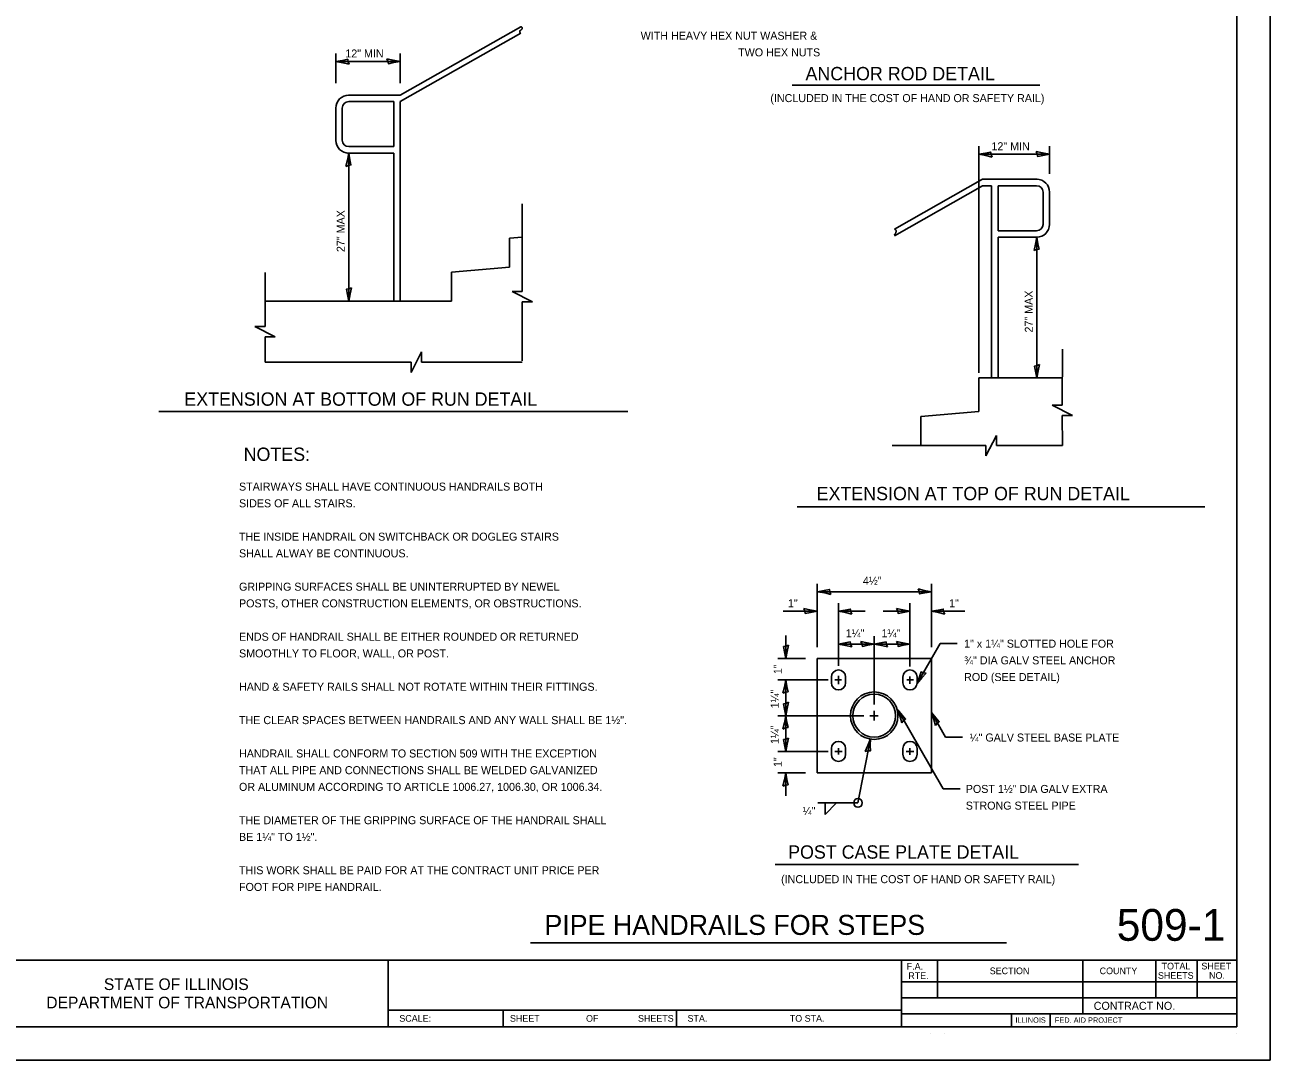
# Model space of a CAD drawing. Extents: x 2133490 to 2172050, y 2138301 to 2145980.
# Drawn here: x 2134256 to 2135190, y 2144574 to 2145350 of the extents above; entities that cross this region are included whole.
import ezdxf

# ---------------------------------------------------------------- set-up
doc = ezdxf.new("R2010")
doc.units = 0
for name, color, linetype in [('HS_Dimensions_and_Text', 7, 'Continuous'), ('PV_Pr_Sidewalk', 7, 'Continuous'), ('RD_Pr_Roadway_Dimensions', 7, 'Continuous'), ('RD_Pr_Roadway_Notes', 7, 'Continuous'), ('SH_General_Details', 7, 'Continuous'), ('SH_Printer_Plotting_Border', 7, 'Continuous'), ('Topo_Ex_Bridge_Structures', 7, 'Continuous'), ('Topo_Ex_Miscellaneous', 7, 'Continuous')]:
    doc.layers.add(name, color=color, linetype=linetype)

msp = doc.modelspace()

# ---------------------------------------------------------------- linework, layer by layer
at = {"layer": 'HS_Dimensions_and_Text'}
for p, q in [((2134831.22, 2145305.16), (2135017.11, 2145305.16)), ((2134356.52, 2145060.58), (2134708.07, 2145060.58)), ((2134835.15, 2144989.12), (2135140.63, 2144989.12)), ((2134818.56, 2144721.09), (2135045.97, 2144721.09))]:
    msp.add_line(p, q, dxfattribs=at)
for points in [[(2134981.25, 2145251.2), (2134980.44, 2145253.12), (2134980.12, 2145254.96), (2134976.25, 2145254.15), (2134971.25, 2145253.29), (2134976.59, 2145252.32)], [(2135014.29, 2145255.38), (2135015.11, 2145253.46), (2135015.42, 2145251.62), (2135019.29, 2145252.42), (2135024.29, 2145253.29), (2135018.96, 2145254.26)], [(2135012.66, 2145181.12), (2135014.58, 2145181.93), (2135016.42, 2145182.25), (2135015.62, 2145186.12), (2135014.75, 2145191.12), (2135013.78, 2145185.78)], [(2135016.84, 2145095.69), (2135014.92, 2145094.88), (2135013.08, 2145094.57), (2135013.88, 2145090.7), (2135014.75, 2145085.7), (2135015.72, 2145091.03)], [(2134860.4, 2144923.37), (2134859.58, 2144925.29), (2134859.27, 2144927.13), (2134855.4, 2144926.33), (2134850.4, 2144925.46), (2134855.73, 2144924.49)], [(2134925.72, 2144927.55), (2134926.54, 2144925.63), (2134926.85, 2144923.79), (2134930.72, 2144924.59), (2134935.72, 2144925.46), (2134930.39, 2144926.43)], [(2134840.01, 2144912.9), (2134840.82, 2144910.98), (2134841.14, 2144909.13), (2134845.01, 2144909.94), (2134850.01, 2144910.81), (2134844.67, 2144911.78)], [(2134876.08, 2144908.71), (2134875.26, 2144910.64), (2134874.95, 2144912.48), (2134871.08, 2144911.67), (2134866.08, 2144910.81), (2134871.41, 2144909.84)], [(2134909.65, 2144912.9), (2134910.47, 2144910.98), (2134910.78, 2144909.13), (2134914.65, 2144909.94), (2134919.65, 2144910.81), (2134914.32, 2144911.78)], [(2134945.72, 2144908.71), (2134944.91, 2144910.64), (2134944.59, 2144912.48), (2134940.72, 2144911.67), (2134935.72, 2144910.81), (2134941.06, 2144909.84)], [(2134876.08, 2144884.07), (2134875.26, 2144886), (2134874.95, 2144887.84), (2134871.08, 2144887.03), (2134866.08, 2144886.17), (2134871.41, 2144885.2)], [(2134882.87, 2144888.26), (2134883.68, 2144886.34), (2134883.99, 2144884.49), (2134887.86, 2144885.3), (2134892.86, 2144886.17), (2134887.53, 2144887.14)], [(2134902.86, 2144884.07), (2134902.05, 2144886), (2134901.73, 2144887.84), (2134897.86, 2144887.03), (2134892.86, 2144886.17), (2134898.2, 2144885.2)], [(2134909.65, 2144888.26), (2134910.47, 2144886.34), (2134910.78, 2144884.49), (2134914.65, 2144885.3), (2134919.65, 2144886.17), (2134914.32, 2144887.14)], [(2134828.64, 2144885.42), (2134826.71, 2144884.6), (2134824.87, 2144884.29), (2134825.68, 2144880.42), (2134826.54, 2144875.42), (2134827.51, 2144880.75)], [(2134931.8, 2144864.4), (2134929.73, 2144864.65), (2134927.98, 2144865.3), (2134926.74, 2144861.55), (2134924.99, 2144856.78), (2134928.5, 2144860.92)], [(2134824.45, 2144849.35), (2134826.37, 2144850.16), (2134828.22, 2144850.48), (2134827.41, 2144854.35), (2134826.54, 2144859.35), (2134825.57, 2144854.01)], [(2134828.64, 2144842.56), (2134826.71, 2144841.74), (2134824.87, 2144841.43), (2134825.68, 2144837.56), (2134826.54, 2144832.56), (2134827.51, 2144837.89)], [(2134824.45, 2144822.56), (2134826.37, 2144823.38), (2134828.22, 2144823.69), (2134827.41, 2144827.56), (2134826.54, 2144832.56), (2134825.57, 2144827.23)], [(2134913.63, 2144827.18), (2134914.89, 2144828.85), (2134916.33, 2144830.04), (2134913.69, 2144832.99), (2134910.44, 2144836.89), (2134912.27, 2144831.78)], [(2134938.91, 2144825.16), (2134940.17, 2144826.82), (2134941.6, 2144828.02), (2134938.97, 2144830.97), (2134935.72, 2144834.86), (2134937.55, 2144829.76)], [(2134828.64, 2144815.77), (2134826.71, 2144814.96), (2134824.87, 2144814.64), (2134825.68, 2144810.77), (2134826.54, 2144805.77), (2134827.51, 2144811.11)], [(2134886.07, 2144805.75), (2134888.11, 2144806.18), (2134889.98, 2144806.13), (2134889.93, 2144810.09), (2134890.03, 2144815.16), (2134888.06, 2144810.11)], [(2134824.45, 2144779.7), (2134826.37, 2144780.52), (2134828.22, 2144780.83), (2134827.41, 2144784.7), (2134826.54, 2144789.7), (2134825.57, 2144784.37)]]:
    msp.add_lwpolyline(points, close=True, dxfattribs=at)
at = {"layer": 'PV_Pr_Sidewalk'}
for p, q in [((2134629, 2145216.23), (2134629, 2145150.48)), ((2134619.42, 2145190.28), (2134629, 2145191.08)), ((2134619.42, 2145168.59), (2134619.42, 2145190.28)), ((2134576.03, 2145164.97), (2134619.42, 2145168.59)), ((2134436.21, 2145124.26), (2134436.21, 2145164.7)), ((2134576.03, 2145143.27), (2134576.03, 2145164.97)), ((2134621.36, 2145150.48), (2134636.64, 2145142.7)), ((2134621.36, 2145150.48), (2134629, 2145150.48)), ((2134523, 2145143.27), (2134436.21, 2145143.27)), ((2134523, 2145143.27), (2134576.03, 2145143.27)), ((2134636.64, 2145142.7), (2134629, 2145142.7)), ((2134629, 2145142.7), (2134629, 2145098.37)), ((2134428.57, 2145124.26), (2134443.85, 2145116.48)), ((2134428.57, 2145124.26), (2134436.21, 2145124.26)), ((2134443.85, 2145116.48), (2134436.21, 2145116.48)), ((2134436.21, 2145097.47), (2134436.21, 2145116.48)), ((2134545.62, 2145089.83), (2134553.41, 2145105.11)), ((2134553.41, 2145105.11), (2134553.41, 2145097.47)), ((2135033.84, 2145065.31), (2135034.03, 2145107.13)), ((2134436.21, 2145097.47), (2134545.62, 2145097.47)), ((2134545.62, 2145089.83), (2134545.62, 2145097.47)), ((2134553.41, 2145097.47), (2134629, 2145097.47)), ((2134971.25, 2145060.38), (2134971.25, 2145085.7)), ((2134971.25, 2145085.7), (2135033.93, 2145085.7)), ((2135026.21, 2145065.31), (2135033.84, 2145065.31)), ((2135026.21, 2145065.31), (2135041.48, 2145057.53)), ((2134927.87, 2145056.77), (2134971.26, 2145060.38)), ((2134927.87, 2145035.07), (2134927.87, 2145056.77)), ((2135041.48, 2145057.53), (2135033.84, 2145057.53)), ((2135033.84, 2145057.53), (2135033.93, 2145035.07)), ((2134976.64, 2145027.37), (2134984.43, 2145042.64)), ((2134984.43, 2145042.64), (2134984.43, 2145035)), ((2134976.64, 2145035), (2134906.43, 2145035.1)), ((2134976.64, 2145027.37), (2134976.64, 2145035)), ((2134984.43, 2145035.07), (2135033.93, 2145035.07))]:
    msp.add_line(p, q, dxfattribs=at)
at = {"layer": 'RD_Pr_Roadway_Dimensions'}
for p, q in [((2134489.24, 2145306.63), (2134489.24, 2145328.79)), ((2134537.46, 2145306.63), (2134537.46, 2145328.79)), ((2134489.24, 2145322.79), (2134537.46, 2145322.79)), ((2134498.89, 2145254.13), (2134498.89, 2145143.27)), ((2134971.25, 2145234.51), (2134971.25, 2145259.29)), ((2135024.29, 2145253.29), (2134971.25, 2145253.29)), ((2135024.29, 2145238.54), (2135024.29, 2145259.29)), ((2134971.25, 2145089.73), (2134971.25, 2145234.51)), ((2135014.75, 2145191.12), (2135014.75, 2145085.7)), ((2134971.25, 2145089.46), (2134971.25, 2145089.73)), ((2134850.01, 2144883.99), (2134850.01, 2144931.46)), ((2134850.4, 2144925.46), (2134935.72, 2144925.46)), ((2134935.72, 2144883.99), (2134935.72, 2144931.46)), ((2134866.08, 2144870.02), (2134866.08, 2144916.81)), ((2134919.65, 2144869.38), (2134919.65, 2144916.81)), ((2134824.66, 2144910.81), (2134850.01, 2144910.81)), ((2134866.08, 2144910.81), (2134886.11, 2144910.81)), ((2134899.66, 2144910.81), (2134919.65, 2144910.81)), ((2134935.72, 2144910.81), (2134960.92, 2144910.81)), ((2134826.54, 2144875.42), (2134826.54, 2144892.56)), ((2134892.86, 2144840.92), (2134892.86, 2144892.17)), ((2134866.08, 2144886.17), (2134892.86, 2144886.17)), ((2134892.86, 2144886.17), (2134919.65, 2144886.17)), ((2134942.21, 2144886.61), (2134924.99, 2144856.78)), ((2134942.21, 2144886.61), (2134955.07, 2144886.61)), ((2134841.44, 2144875.42), (2134820.54, 2144875.42)), ((2134866.08, 2144862.32), (2134866.08, 2144856.17)), ((2134919.65, 2144861.99), (2134919.65, 2144856.5)), ((2134858.27, 2144859.35), (2134820.54, 2144859.35)), ((2134826.54, 2144832.56), (2134826.54, 2144859.35)), ((2134863.44, 2144859.35), (2134868.29, 2144859.35)), ((2134917.38, 2144859.35), (2134922.23, 2144859.35)), ((2134885.08, 2144832.56), (2134820.54, 2144832.56)), ((2134826.54, 2144805.77), (2134826.54, 2144832.56)), ((2134889.61, 2144832.56), (2134895.74, 2144832.56)), ((2134892.86, 2144836.13), (2134892.86, 2144829.01)), ((2134910.44, 2144836.89), (2134944.56, 2144777.8)), ((2134935.72, 2144834.86), (2134946.29, 2144816.56)), ((2134890.03, 2144815.16), (2134880.69, 2144767.14)), ((2134946.29, 2144816.56), (2134959.14, 2144816.56)), ((2134858.27, 2144805.77), (2134820.54, 2144805.77)), ((2134863.44, 2144805.77), (2134868.93, 2144805.77)), ((2134866.08, 2144808.32), (2134866.08, 2144803.47)), ((2134916.74, 2144805.77), (2134922.55, 2144805.77)), ((2134919.65, 2144808.32), (2134919.65, 2144803.14)), ((2134841.44, 2144789.7), (2134820.54, 2144789.7)), ((2134826.54, 2144789.7), (2134826.54, 2144772.56)), ((2134944.56, 2144777.8), (2134957.42, 2144777.8)), ((2134850.69, 2144767.14), (2134880.69, 2144767.14)), ((2134856, 2144767.14), (2134856, 2144758.57)), ((2134856, 2144758.57), (2134864.57, 2144767.14))]:
    msp.add_line(p, q, dxfattribs=at)
for points in [[(2134499.24, 2145320.7), (2134498.43, 2145322.62), (2134498.11, 2145324.46), (2134494.24, 2145323.66), (2134489.24, 2145322.79), (2134494.58, 2145321.82)], [(2134527.46, 2145324.88), (2134528.27, 2145322.96), (2134528.59, 2145321.12), (2134532.46, 2145321.93), (2134537.46, 2145322.79), (2134532.12, 2145323.76)], [(2134496.79, 2145244.13), (2134498.72, 2145244.95), (2134500.56, 2145245.26), (2134499.75, 2145249.13), (2134498.89, 2145254.13), (2134497.92, 2145248.8)], [(2134500.98, 2145153.27), (2134499.06, 2145152.46), (2134497.21, 2145152.14), (2134498.02, 2145148.27), (2134498.89, 2145143.27), (2134499.86, 2145148.61)]]:
    msp.add_lwpolyline(points, close=True, dxfattribs=at)
msp.add_circle((2134880.69, 2144767.14), 3.23, dxfattribs=at)
at = {"layer": 'SH_General_Details'}
for p, q in [((2135189.66, 2144574.46), (2135189.66, 2145674.46)), ((2133589.66, 2144649.46), (2135164.66, 2144649.46)), ((2134528.37, 2144649.46), (2134528.37, 2144599.46)), ((2134913.37, 2144649.46), (2134913.37, 2144599.46)), ((2134940.38, 2144649.46), (2134940.38, 2144621.2)), ((2135049.38, 2144649.46), (2135049.38, 2144609.2)), ((2135103.98, 2144649.46), (2135103.98, 2144621.2)), ((2135135.02, 2144649.46), (2135135.02, 2144621.2)), ((2134913.37, 2144633.2), (2135164.66, 2144633.2)), ((2134913.37, 2144621.2), (2135164.66, 2144621.2)), ((2134528.37, 2144611.96), (2134913.37, 2144611.96)), ((2134614.66, 2144611.96), (2134614.66, 2144599.46)), ((2134744.66, 2144611.96), (2134744.66, 2144599.46)), ((2134913.37, 2144609.2), (2135164.66, 2144609.2)), ((2134995.73, 2144609.2), (2134995.73, 2144599.46)), ((2135024.73, 2144609.2), (2135024.73, 2144599.46)), ((2134935.38, 2144594.46), (2134935.38, 2144594.46)), ((2134945.38, 2144594.46), (2134945.38, 2144594.46)), ((2135164.66, 2144594.46), (2135164.66, 2144594.46)), ((2135189.66, 2144574.46), (2133489.66, 2144574.46))]:
    msp.add_line(p, q, dxfattribs=at)
msp.add_lwpolyline([(2133589.66, 2145649.46), (2135164.66, 2145649.46), (2135164.66, 2144599.46), (2133589.66, 2144599.46)], close=True, dxfattribs=at)
at = {"layer": 'SH_Printer_Plotting_Border'}
msp.add_lwpolyline([(2133489.66, 2144574.46), (2135189.66, 2144574.46), (2135189.66, 2145674.46), (2133489.66, 2145674.46)], close=True, dxfattribs=at)
at = {"layer": 'Topo_Ex_Bridge_Structures'}
msp.add_line((2134635.12, 2144662.23), (2134992.02, 2144662.23), dxfattribs=at)
at = {"layer": 'Topo_Ex_Miscellaneous'}
for p, q in [((2134627.83, 2145348.86), (2134537.46, 2145297.56)), ((2134627.83, 2145344.04), (2134537.46, 2145292.74)), ((2134537.46, 2145297.56), (2134498.73, 2145297.56)), ((2134532.64, 2145292.74), (2134498.89, 2145292.74)), ((2134532.64, 2145258.99), (2134532.64, 2145292.74)), ((2134537.46, 2145143.28), (2134537.46, 2145292.74)), ((2134489.24, 2145262.93), (2134489.24, 2145288.08)), ((2134494.06, 2145263.81), (2134494.06, 2145287.92)), ((2134532.64, 2145254.17), (2134498.01, 2145254.17)), ((2134532.64, 2145258.99), (2134498.89, 2145258.99)), ((2134532.64, 2145143.28), (2134532.64, 2145254.17)), ((2134974.04, 2145234.51), (2134908.04, 2145197.05)), ((2134974.04, 2145234.51), (2135014.93, 2145234.51)), ((2134974.04, 2145229.69), (2134908.03, 2145192.23)), ((2134974.04, 2145229.69), (2134980.9, 2145229.69)), ((2134980.9, 2145229.69), (2134980.9, 2145085.7)), ((2134985.72, 2145229.69), (2134985.72, 2145195.94)), ((2134985.72, 2145229.69), (2135014.65, 2145229.69)), ((2135019.47, 2145200.76), (2135019.47, 2145224.87)), ((2135024.29, 2145200.66), (2135024.29, 2145225.15)), ((2134985.72, 2145195.94), (2135014.65, 2145195.94)), ((2134985.72, 2145191.12), (2134985.72, 2145085.7)), ((2134985.72, 2145191.12), (2135014.75, 2145191.12)), ((2134850.01, 2144789.7), (2134850.01, 2144875.42)), ((2134850.01, 2144875.42), (2134935.72, 2144875.42)), ((2134935.72, 2144875.42), (2134935.72, 2144789.7)), ((2134860.72, 2144861.49), (2134860.72, 2144857.2)), ((2134871.44, 2144861.49), (2134871.44, 2144857.2)), ((2134914.29, 2144861.49), (2134914.29, 2144857.2)), ((2134925.01, 2144861.49), (2134925.01, 2144857.2)), ((2134860.72, 2144807.92), (2134860.72, 2144803.63)), ((2134871.44, 2144807.92), (2134871.44, 2144803.63)), ((2134914.29, 2144807.92), (2134914.29, 2144803.63)), ((2134925.01, 2144807.92), (2134925.01, 2144803.63)), ((2134850.01, 2144789.7), (2134935.72, 2144789.7))]:
    msp.add_line(p, q, dxfattribs=at)
for radius in [17.78, 16.07]:
    msp.add_circle((2134892.86, 2144832.56), radius, dxfattribs=at)
for centre, radius, start, end in [((2134498.89, 2145287.92), 9.64, 90, 180), ((2134498.89, 2145287.92), 4.82, 90, 180), ((2134498.89, 2145263.81), 9.68, 180, 270), ((2134498.89, 2145263.81), 4.82, 180, 270), ((2135014.65, 2145224.87), 9.65, 0, 90), ((2135014.65, 2145224.87), 4.82, 0, 90), ((2135014.65, 2145200.76), 4.82, 270, 0), ((2135014.65, 2145200.76), 9.64, 270, 0), ((2134866.08, 2144861.49), 5.36, 0, 180), ((2134919.65, 2144861.49), 5.36, 0, 180), ((2134866.08, 2144857.2), 5.36, 180, 0), ((2134919.65, 2144857.2), 5.36, 180, 0), ((2134866.08, 2144807.92), 5.36, 0, 180), ((2134919.65, 2144807.92), 5.36, 0, 180), ((2134866.08, 2144803.63), 5.36, 180, 0), ((2134919.65, 2144803.63), 5.36, 180, 0)]:
    msp.add_arc(centre, radius, start, end, dxfattribs=at)
for points in [[(2134627.83, 2145348.86), (2134628.43, 2145348.74), (2134628.88, 2145348.28), (2134628.88, 2145347.83), (2134628.88, 2145347.38), (2134628.54, 2145346.81), (2134628.2, 2145346.47), (2134627.75, 2145346.24), (2134627.41, 2145345.9), (2134627.18, 2145345.34), (2134627.07, 2145344.88), (2134627.07, 2145344.43), (2134627.64, 2145344.09), (2134627.83, 2145344.04)], [(2134908.03, 2145197.06), (2134909, 2145196.58), (2134909.22, 2145196.13), (2134909.22, 2145195.68), (2134909.22, 2145195.22), (2134909, 2145194.77), (2134909, 2145194.31), (2134908.77, 2145193.86), (2134908.32, 2145193.41), (2134908.09, 2145192.95), (2134908.32, 2145192.5), (2134908.03, 2145192.24)]]:
    msp.add_spline(points, degree=3, dxfattribs=at)

# ---------------------------------------------------------------- texts
at = {"layer": 'HS_Dimensions_and_Text'}
for s, height, p in [('WITH HEAVY HEX NUT WASHER &', 6, (2134717.77, 2145339.14)), ('12" MIN', 6, (2134496.34, 2145325.79)), ('TWO HEX NUTS', 6, (2134790.85, 2145326.64)), ('ANCHOR ROD DETAIL', 10, (2134841.33, 2145308.71)), ('(INCLUDED IN THE COST OF HAND OR SAFETY RAIL)', 6, (2134814.98, 2145292.36)), ('12" MIN', 6, (2134980.76, 2145256.29)), ('EXTENSION AT BOTTOM OF RUN DETAIL', 10, (2134375.65, 2145064.82)), ('NOTES:', 10, (2134420.1, 2145023.46)), ('STAIRWAYS SHALL HAVE CONTINUOUS HANDRAILS BOTH', 6, (2134416.64, 2145001.22)), ('EXTENSION AT TOP OF RUN DETAIL', 10, (2134849.7, 2144994.01)), ('SIDES OF ALL STAIRS.', 6, (2134416.64, 2144988.72)), ('THE INSIDE HANDRAIL ON SWITCHBACK OR DOGLEG STAIRS', 6, (2134416.64, 2144963.72)), ('SHALL ALWAY BE CONTINUOUS.', 6, (2134416.64, 2144951.22)), ('GRIPPING SURFACES SHALL BE UNINTERRUPTED BY NEWEL', 6, (2134416.64, 2144926.22)), ('POSTS, OTHER CONSTRUCTION ELEMENTS, OR OBSTRUCTIONS.', 6, (2134416.64, 2144913.72)), ('ENDS OF HANDRAIL SHALL BE EITHER ROUNDED OR RETURNED', 6, (2134416.64, 2144888.72)), ('1" x 1¼" SLOTTED HOLE FOR', 6, (2134960.25, 2144883.53)), ('SMOOTHLY TO FLOOR, WALL, OR POST.', 6, (2134416.64, 2144876.22)), ('¾" DIA GALV STEEL ANCHOR', 6, (2134960.25, 2144871.03)), ('ROD (SEE DETAIL)', 6, (2134960.25, 2144858.53)), ('HAND & SAFETY RAILS SHALL NOT ROTATE WITHIN THEIR FITTINGS.', 6, (2134416.64, 2144851.22)), ('THE CLEAR SPACES BETWEEN HANDRAILS AND ANY WALL SHALL BE 1½".', 6, (2134416.64, 2144826.22)), ('¼" GALV STEEL BASE PLATE', 6, (2134964.44, 2144813.18)), ('HANDRAIL SHALL CONFORM TO SECTION 509 WITH THE EXCEPTION', 6, (2134416.64, 2144801.22)), ('THAT ALL PIPE AND CONNECTIONS SHALL BE WELDED GALVANIZED', 6, (2134416.64, 2144788.72)), ('OR ALUMINUM ACCORDING TO ARTICLE 1006.27, 1006.30, OR 1006.34.', 6, (2134416.64, 2144776.22)), ('POST 1½" DIA GALV EXTRA', 6, (2134961.51, 2144774.66)), ('STRONG STEEL PIPE', 6, (2134961.51, 2144762.16)), ('THE DIAMETER OF THE GRIPPING SURFACE OF THE HANDRAIL SHALL', 6, (2134416.64, 2144751.22)), ('¼"', 6, (2134839.28, 2144758.22)), ('BE 1¼" TO 1½".', 6, (2134416.64, 2144738.72)), ('POST CASE PLATE DETAIL', 10, (2134828.32, 2144725.39)), ('THIS WORK SHALL BE PAID FOR AT THE CONTRACT UNIT PRICE PER', 6, (2134416.64, 2144713.72)), ('(INCLUDED IN THE COST OF HAND OR SAFETY RAIL)', 6, (2134823.03, 2144707.04)), ('FOOT FOR PIPE HANDRAIL.', 6, (2134416.64, 2144701.22)), ('PIPE HANDRAILS FOR STEPS', 15, (2134645.64, 2144668.27))]:
    msp.add_text(s, height=height, dxfattribs=at).set_placement(p)
for p in [(2134495.89, 2145179.99), (2135011.75, 2145119.7)]:
    msp.add_text('27" MAX', height=6, rotation=90, dxfattribs=at).set_placement(p)
at = {"layer": 'RD_Pr_Roadway_Notes'}
for s, p in [('4½"', (2134884.37, 2144930.66)), ('1"', (2134828.18, 2144913.81)), ('1"', (2134948.99, 2144913.81)), ('1¼"', (2134871.54, 2144891.37)), ('1¼"', (2134898.33, 2144891.37))]:
    msp.add_text(s, height=6, dxfattribs=at).set_placement(p)
for s, p in [('1"', (2134823.54, 2144863.67)), ('1¼"', (2134821.34, 2144838.02)), ('1¼"', (2134821.34, 2144811.24)), ('1"', (2134823.54, 2144794.03))]:
    msp.add_text(s, height=6, rotation=90, dxfattribs=at).set_placement(p)
at = {"layer": 'SH_General_Details'}
for s, height, p in [('509-1', 23.812, (2135074.69, 2144663.87)), ('F.A.  ', 5, (2134917.23, 2144642.21)), ('TOTAL', 4.999, (2135108.32, 2144642.39)), ('SHEET', 4.999, (2135138.16, 2144642.39)), ('STATE OF ILLINOIS', 8.7501, (2134315.31, 2144626.96)), ('RTE.', 5, (2134918.39, 2144635.21)), ('SECTION', 4.999, (2134979.48, 2144638.83)), ('COUNTY', 4.999, (2135061.88, 2144638.83)), ('SHEETS', 4.999, (2135105.57, 2144635.39)), ('NO.', 4.999, (2135143.92, 2144635.39)), ('DEPARTMENT OF TRANSPORTATION', 8.7501, (2134272.15, 2144613.21)), ('CONTRACT NO.      ', 6, (2135057.43, 2144612.13)), ('SCALE:          ', 5, (2134536.83, 2144603.21)), ('SHEET', 5, (2134619.76, 2144603.21)), ('OF', 5, (2134676.8, 2144603.21)), ('SHEETS', 5, (2134715.76, 2144603.21)), ('STA.', 5, (2134752.9, 2144603.21)), ('TO STA.', 5, (2134829.57, 2144603.21)), ('ILLINOIS', 4, (2134998.77, 2144602.43)), ('FED. AID PROJECT', 4, (2135028.29, 2144602.43))]:
    msp.add_text(s, height=height, dxfattribs=at).set_placement(p)

doc.saveas('drawing.dxf')
